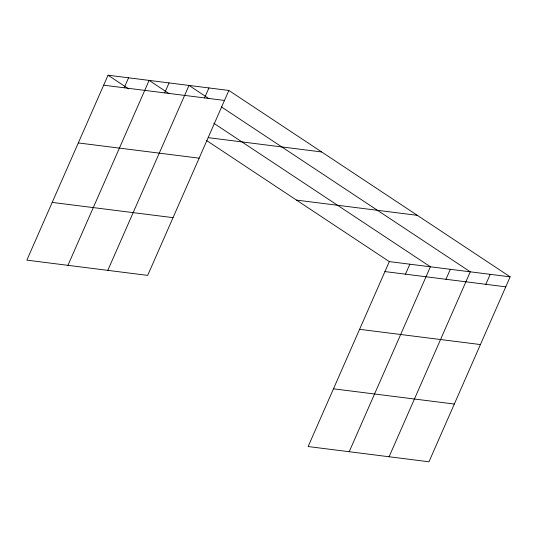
<?xml version="1.0" encoding="UTF-8"?>
<svg xmlns="http://www.w3.org/2000/svg" width="537" height="537" viewBox="0 0 537 537"><rect width="100%" height="100%" fill="white"/><g stroke="black" fill="none" stroke-linecap="round" stroke-linejoin="round"><path stroke-width="0.81" d="M228.869 90.458L108.031 75.214L26.85 260.15L147.688 275.394L228.869 90.458L510.15 276.85L428.969 461.786L308.131 446.542L389.312 261.606L510.15 276.85M124.195 87.786L128.571 77.805M67.937 265.332L149.118 80.396L169.054 93.613M164.678 92.888L169.054 82.913M107.816 270.359L188.997 85.423L208.933 98.64M204.55 97.922L208.933 87.94M405.475 274.179L409.852 264.197M349.211 451.724L430.392 266.788L213.746 123.228M445.952 279.28L450.335 269.305M389.09 456.752L470.271 271.823L221.311 106.843M485.831 284.315L490.214 274.333M103.648 85.195L224.493 100.432M208.249 137.66L321.697 151.964M78.308 142.929L199.146 158.167M296.484 200.1L417.33 215.337M52.196 202.415L173.035 217.653M384.928 271.588L505.767 286.825M359.582 329.322L480.427 344.559M333.47 388.808L454.315 404.046M108.031 75.214L128.658 88.887M206.315 140.345L389.312 261.606"/></g></svg>
